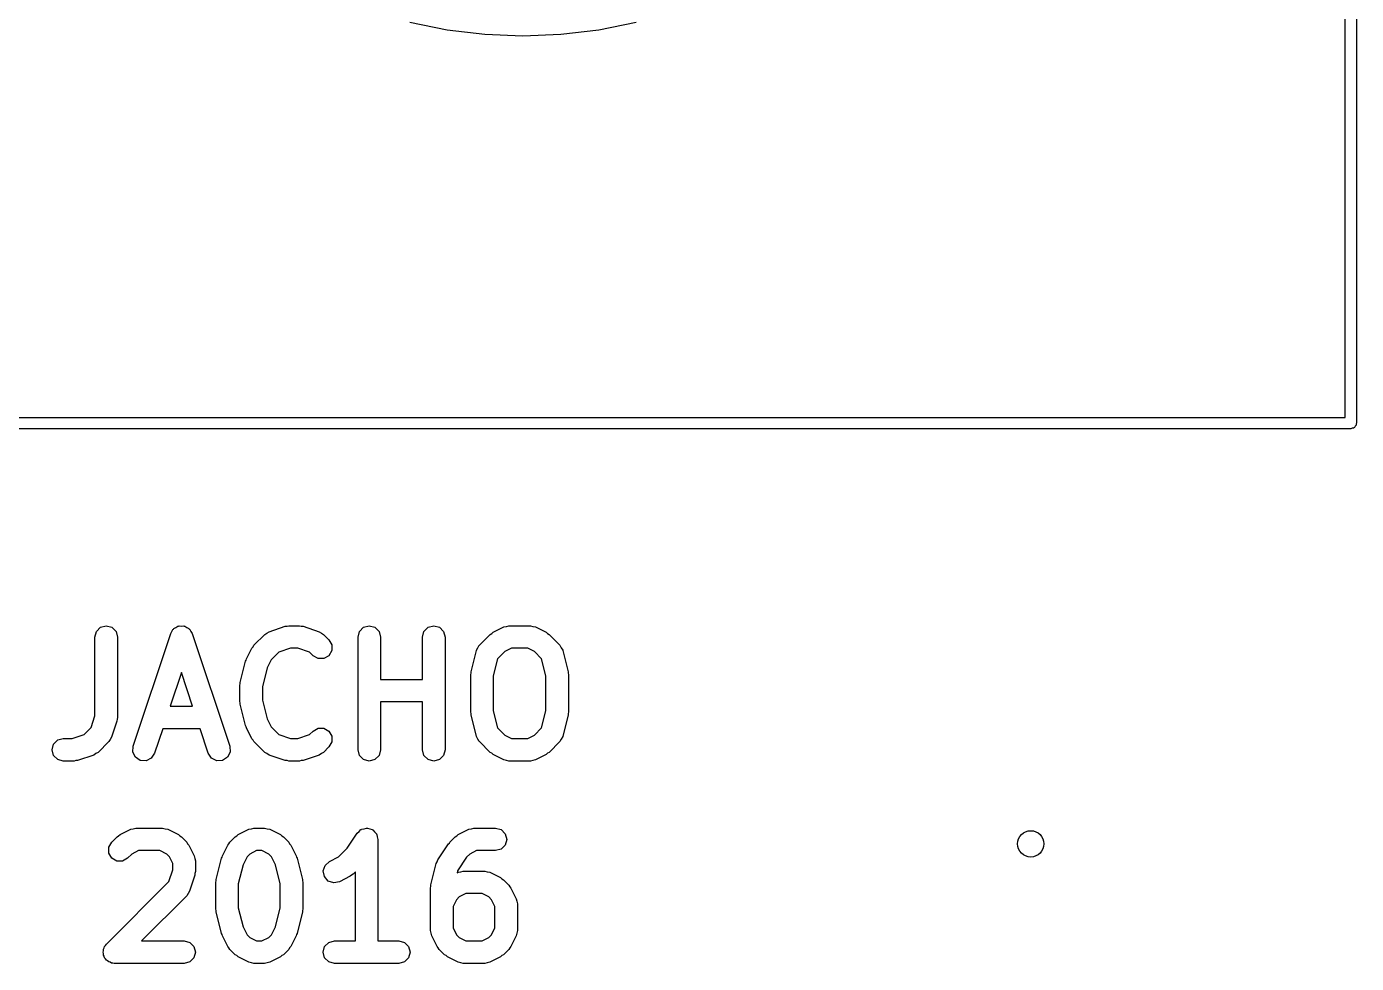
# Model space of a CAD drawing. Extents: x 0.02 to 3.57, y 0.02 to 5.41.
# Drawn here: x 2.874 to 3.571, y 0.137 to 0.628 of the extents above; entities that cross this region are included whole.
import ezdxf

# ---------------------------------------------------------------- set-up
doc = ezdxf.new("R2010")
doc.units = 0
doc.header["$MEASUREMENT"] = 0
doc.layers.add('BLACK', color=7, linetype='CONTINUOUS')

msp = doc.modelspace()

# ---------------------------------------------------------------- linework, layer by layer
at = {"layer": 'BLACK', "linetype": 'CONTINUOUS'}
for p, q in [((3.5647, 0.423299), (3.5647, 5.22054)), ((3.57061, 5.2235), (3.57061, 0.420346)), ((3.0943, 0.626253), (3.07475, 0.63014)), ((3.19325, 0.63014), (3.1737, 0.626253)), ((3.11409, 0.62391), (3.0943, 0.626253)), ((3.134, 0.623128), (3.11409, 0.62391)), ((3.15391, 0.62391), (3.134, 0.623128)), ((3.1737, 0.626253), (3.15391, 0.62391)), ((0.027299, 0.423299), (3.5647, 0.423299)), ((3.5693, 0.417993), (3.56913, 0.417789)), ((3.56955, 0.418085), (3.5693, 0.417993)), ((3.56994, 0.418749), (3.56955, 0.418085)), ((3.57043, 0.419337), (3.56994, 0.418749)), ((3.5705, 0.41972), (3.57043, 0.419337)), ((3.57056, 0.419834), (3.5705, 0.41972)), ((3.57061, 0.420346), (3.57054, 0.419963)), ((3.57054, 0.419963), (3.57056, 0.419834)), ((3.56765, 0.417394), (0.024347, 0.417394)), ((3.56837, 0.417656), (3.56765, 0.417394)), ((3.56913, 0.417789), (3.56837, 0.417656)), ((2.91278, 0.313464), (2.91573, 0.314255)), ((2.91573, 0.314255), (2.91869, 0.313464)), ((2.95225, 0.313298), (2.95323, 0.313952)), ((2.95323, 0.313952), (2.9536, 0.313973)), ((2.9536, 0.313973), (2.95392, 0.314135)), ((2.95392, 0.314135), (2.9551, 0.314064)), ((2.9551, 0.314064), (2.95629, 0.314135)), ((2.95629, 0.314135), (2.95661, 0.313973)), ((2.95661, 0.313973), (2.95697, 0.313952)), ((2.95697, 0.313952), (2.95796, 0.313298)), ((3.00104, 0.31114), (3.00948, 0.313952)), ((3.00948, 0.313952), (3.01043, 0.314009)), ((3.01043, 0.314009), (3.01135, 0.314255)), ((3.01135, 0.314255), (3.01697, 0.314255)), ((3.01697, 0.314255), (3.01789, 0.314009)), ((3.01789, 0.314009), (3.01884, 0.313952)), ((3.01884, 0.313952), (3.02727, 0.31114)), ((3.05057, 0.313464), (3.05353, 0.314255)), ((3.05353, 0.314255), (3.05648, 0.313464)), ((3.08432, 0.313464), (3.08727, 0.314255)), ((3.08727, 0.314255), (3.09023, 0.313464)), ((3.11838, 0.310819), (3.124, 0.313631)), ((3.124, 0.313631), (3.12533, 0.313903)), ((3.12533, 0.313903), (3.12664, 0.314255)), ((3.12664, 0.314255), (3.13789, 0.314255)), ((3.13789, 0.314255), (3.1392, 0.313903)), ((3.1392, 0.313903), (3.14053, 0.313631)), ((3.14053, 0.313631), (3.14616, 0.310819)), ((2.90983, 0.308349), (2.91062, 0.311302)), ((2.90983, 0.267125), (2.90983, 0.308349)), ((2.91062, 0.311302), (2.91278, 0.313464)), ((2.91869, 0.313464), (2.92085, 0.311302)), ((2.92085, 0.311302), (2.92164, 0.308349)), ((2.92164, 0.308349), (2.92164, 0.266167)), ((2.92981, 0.251162), (2.9495, 0.310217)), ((2.9495, 0.310217), (2.95015, 0.311206)), ((2.95015, 0.311206), (2.95068, 0.312267)), ((2.95068, 0.312267), (2.95099, 0.312466)), ((2.95099, 0.312466), (2.95118, 0.312768)), ((2.95118, 0.312768), (2.95225, 0.313298)), ((2.95796, 0.313298), (2.95902, 0.312768)), ((2.95902, 0.312768), (2.95922, 0.312466)), ((2.95922, 0.312466), (2.95952, 0.312267)), ((2.95952, 0.312267), (2.96005, 0.311206)), ((2.96005, 0.311206), (2.9607, 0.310217)), ((2.9607, 0.310217), (2.98039, 0.251162)), ((2.99311, 0.304089), (2.99873, 0.309713)), ((2.99873, 0.309713), (2.99991, 0.310392)), ((2.99991, 0.310392), (3.00104, 0.31114)), ((3.02727, 0.31114), (3.02841, 0.310392)), ((3.02841, 0.310392), (3.02958, 0.309713)), ((3.02958, 0.309713), (3.03239, 0.306901)), ((3.03239, 0.306901), (3.03392, 0.304253)), ((3.04762, 0.308349), (3.04841, 0.311302)), ((3.04762, 0.249294), (3.04762, 0.308349)), ((3.04841, 0.311302), (3.05057, 0.313464)), ((3.05648, 0.313464), (3.05864, 0.311302)), ((3.05864, 0.311302), (3.05943, 0.308349)), ((3.05943, 0.308349), (3.05943, 0.286133)), ((3.08137, 0.308349), (3.08216, 0.311302)), ((3.08137, 0.286133), (3.08137, 0.308349)), ((3.08216, 0.311302), (3.08432, 0.313464)), ((3.09023, 0.313464), (3.09239, 0.311302)), ((3.09239, 0.311302), (3.09318, 0.308349)), ((3.09318, 0.308349), (3.09318, 0.249294)), ((3.11122, 0.304089), (3.11684, 0.309713)), ((3.11684, 0.309713), (3.11767, 0.310188)), ((3.11767, 0.310188), (3.11838, 0.310819)), ((3.14616, 0.310819), (3.14687, 0.310188)), ((3.14687, 0.310188), (3.14769, 0.309713)), ((3.14769, 0.309713), (3.15332, 0.304089)), ((2.98919, 0.29693), (2.992, 0.302554)), ((2.992, 0.302554), (2.99263, 0.303265)), ((2.99263, 0.303265), (2.99311, 0.304089)), ((3.0061, 0.300375), (3.00214, 0.296415)), ((3.0123, 0.302444), (3.0061, 0.300375)), ((3.01601, 0.302444), (3.0123, 0.302444)), ((3.02222, 0.300375), (3.01601, 0.302444)), ((3.02404, 0.298549), (3.02222, 0.300375)), ((3.03392, 0.301196), (3.03239, 0.298549)), ((3.03392, 0.304253), (3.03392, 0.301196)), ((3.10685, 0.290096), (3.10967, 0.301345)), ((3.10967, 0.301345), (3.10969, 0.30139)), ((3.10969, 0.301441), (3.11043, 0.302724)), ((3.10969, 0.30139), (3.10969, 0.301441)), ((3.11043, 0.302724), (3.11115, 0.304018)), ((3.11115, 0.304018), (3.11119, 0.304044)), ((3.11119, 0.304044), (3.11122, 0.304089)), ((3.12452, 0.300684), (3.12073, 0.296894)), ((3.12804, 0.302444), (3.12452, 0.300684)), ((3.1365, 0.302444), (3.12804, 0.302444)), ((3.14002, 0.300684), (3.1365, 0.302444)), ((3.14381, 0.296894), (3.14002, 0.300684)), ((3.15332, 0.304089), (3.15334, 0.304044)), ((3.15334, 0.304044), (3.15339, 0.304018)), ((3.15339, 0.304018), (3.1541, 0.302724)), ((3.1541, 0.302724), (3.15484, 0.301441)), ((3.15484, 0.301441), (3.15484, 0.30139)), ((3.15484, 0.30139), (3.15487, 0.301345)), ((3.15487, 0.301345), (3.15768, 0.290097)), ((2.98593, 0.284472), (2.98874, 0.295721)), ((2.98874, 0.295721), (2.98906, 0.296291)), ((2.98906, 0.296291), (2.98919, 0.29693)), ((3.00214, 0.296415), (3.00004, 0.292227)), ((3.02669, 0.297021), (3.02404, 0.298549)), ((3.02975, 0.297021), (3.02669, 0.297021)), ((3.03239, 0.298549), (3.02975, 0.297021)), ((3.12073, 0.296894), (3.11849, 0.287937)), ((3.14605, 0.287937), (3.14381, 0.296894)), ((2.9551, 0.289674), (2.94924, 0.272073)), ((2.96097, 0.272073), (2.9551, 0.289674)), ((3.00004, 0.292227), (2.99757, 0.282313)), ((3.05943, 0.286133), (3.08137, 0.286133)), ((3.10668, 0.288664), (3.10687, 0.289368)), ((3.10668, 0.268979), (3.10668, 0.288664)), ((3.10687, 0.289368), (3.10685, 0.290096)), ((3.11849, 0.287937), (3.11849, 0.269706)), ((3.14605, 0.269706), (3.14605, 0.287937)), ((3.15768, 0.290097), (3.15767, 0.289368)), ((3.15767, 0.289368), (3.15786, 0.288664)), ((3.15786, 0.288664), (3.15786, 0.268979)), ((2.98575, 0.28304), (2.98594, 0.283744)), ((2.98575, 0.274603), (2.98575, 0.28304)), ((2.98594, 0.283744), (2.98593, 0.284472)), ((2.99757, 0.282313), (2.99757, 0.27533)), ((2.94924, 0.272073), (2.96097, 0.272073)), ((2.98594, 0.2739), (2.98575, 0.274603)), ((2.98593, 0.273171), (2.98594, 0.2739)), ((2.98874, 0.261923), (2.98593, 0.273171)), ((2.99757, 0.27533), (3.00004, 0.265416)), ((3.08137, 0.274322), (3.05943, 0.274322)), ((3.05943, 0.274322), (3.05943, 0.249294)), ((3.08137, 0.249294), (3.08137, 0.274322)), ((2.90776, 0.260921), (2.90983, 0.267125)), ((2.92139, 0.265249), (2.92133, 0.264299)), ((2.92164, 0.266167), (2.92139, 0.265249)), ((3.00004, 0.265416), (3.00214, 0.261229)), ((3.10687, 0.268275), (3.10668, 0.268979)), ((3.10685, 0.267547), (3.10687, 0.268275)), ((3.10967, 0.256298), (3.10685, 0.267547)), ((3.11849, 0.269706), (3.12073, 0.26075)), ((3.14381, 0.26075), (3.14605, 0.269706)), ((3.15768, 0.267547), (3.15487, 0.256298)), ((3.15786, 0.268979), (3.15767, 0.268275)), ((3.15767, 0.268275), (3.15768, 0.267547)), ((2.90411, 0.257268), (2.90776, 0.260921)), ((2.92133, 0.264299), (2.91852, 0.255863)), ((2.9453, 0.260261), (2.94102, 0.247427)), ((2.96491, 0.260261), (2.9453, 0.260261)), ((2.96918, 0.247427), (2.96491, 0.260261)), ((2.98906, 0.261353), (2.98874, 0.261923)), ((2.98919, 0.260714), (2.98906, 0.261353)), ((2.992, 0.25509), (2.98919, 0.260714)), ((3.00214, 0.261229), (3.0061, 0.257268)), ((3.02222, 0.257268), (3.02404, 0.259094)), ((3.02404, 0.259094), (3.02669, 0.260623)), ((3.02669, 0.260623), (3.02975, 0.260623)), ((3.02975, 0.260623), (3.03239, 0.259094)), ((3.03239, 0.259094), (3.03392, 0.256447)), ((3.12073, 0.26075), (3.12452, 0.25696)), ((3.14002, 0.25696), (3.14381, 0.26075)), ((2.88733, 0.249294), (2.88812, 0.252247)), ((2.88812, 0.252247), (2.89028, 0.254408)), ((2.89028, 0.254408), (2.89324, 0.2552)), ((2.89324, 0.2552), (2.8979, 0.2552)), ((2.8979, 0.2552), (2.90411, 0.257268)), ((2.9171, 0.253555), (2.91147, 0.24793)), ((2.91777, 0.25473), (2.9171, 0.253555)), ((2.91852, 0.255863), (2.91777, 0.25473)), ((2.92963, 0.24811), (2.92981, 0.251162)), ((2.98039, 0.251162), (2.98057, 0.24811)), ((2.99263, 0.254378), (2.992, 0.25509)), ((2.99311, 0.253555), (2.99263, 0.254378)), ((2.99873, 0.24793), (2.99311, 0.253555)), ((3.0061, 0.257268), (3.0123, 0.2552)), ((3.0123, 0.2552), (3.01601, 0.2552)), ((3.01601, 0.2552), (3.02222, 0.257268)), ((3.03392, 0.25339), (3.03239, 0.250743)), ((3.03392, 0.256447), (3.03392, 0.25339)), ((3.10969, 0.256253), (3.10967, 0.256298)), ((3.10969, 0.256202), (3.10969, 0.256253)), ((3.11043, 0.254919), (3.10969, 0.256202)), ((3.11115, 0.253626), (3.11043, 0.254919)), ((3.11119, 0.253599), (3.11115, 0.253626)), ((3.11122, 0.253555), (3.11119, 0.253599)), ((3.11684, 0.24793), (3.11122, 0.253555)), ((3.12452, 0.25696), (3.12804, 0.2552)), ((3.12804, 0.2552), (3.1365, 0.2552)), ((3.1365, 0.2552), (3.14002, 0.25696)), ((3.15332, 0.253555), (3.14769, 0.24793)), ((3.15334, 0.253599), (3.15332, 0.253555)), ((3.15339, 0.253626), (3.15334, 0.253599)), ((3.1541, 0.25492), (3.15339, 0.253626)), ((3.15484, 0.256202), (3.1541, 0.25492)), ((3.15487, 0.256298), (3.15484, 0.256253)), ((3.15484, 0.256253), (3.15484, 0.256202)), ((2.88812, 0.246341), (2.88733, 0.249294)), ((2.89028, 0.24418), (2.88812, 0.246341)), ((2.89324, 0.243389), (2.89028, 0.24418)), ((2.90916, 0.246504), (2.90073, 0.243692)), ((2.9103, 0.247252), (2.90916, 0.246504)), ((2.91147, 0.24793), (2.9103, 0.247252)), ((2.931, 0.245376), (2.92963, 0.24811)), ((2.93355, 0.243692), (2.931, 0.245376)), ((2.93934, 0.244876), (2.9366, 0.243509)), ((2.94102, 0.247427), (2.93934, 0.244876)), ((2.97087, 0.244876), (2.96918, 0.247427)), ((2.9736, 0.243509), (2.97087, 0.244876)), ((2.97921, 0.245376), (2.97665, 0.243692)), ((2.98057, 0.24811), (2.97921, 0.245376)), ((2.99991, 0.247252), (2.99873, 0.24793)), ((3.00104, 0.246504), (2.99991, 0.247252)), ((3.00948, 0.243692), (3.00104, 0.246504)), ((3.02727, 0.246504), (3.01884, 0.243692)), ((3.02841, 0.247252), (3.02727, 0.246504)), ((3.02958, 0.24793), (3.02841, 0.247252)), ((3.03239, 0.250743), (3.02958, 0.24793)), ((3.04841, 0.246341), (3.04762, 0.249294)), ((3.05057, 0.24418), (3.04841, 0.246341)), ((3.05353, 0.243389), (3.05057, 0.24418)), ((3.05648, 0.24418), (3.05353, 0.243389)), ((3.05864, 0.246341), (3.05648, 0.24418)), ((3.05943, 0.249294), (3.05864, 0.246341)), ((3.08216, 0.246341), (3.08137, 0.249294)), ((3.08432, 0.24418), (3.08216, 0.246341)), ((3.08727, 0.243389), (3.08432, 0.24418)), ((3.09023, 0.24418), (3.08727, 0.243389)), ((3.09239, 0.246341), (3.09023, 0.24418)), ((3.09318, 0.249294), (3.09239, 0.246341)), ((3.11767, 0.247455), (3.11684, 0.24793)), ((3.11838, 0.246824), (3.11767, 0.247455)), ((3.124, 0.244012), (3.11838, 0.246824)), ((3.12533, 0.24374), (3.124, 0.244012)), ((3.14053, 0.244012), (3.1392, 0.24374)), ((3.14616, 0.246824), (3.14053, 0.244012)), ((3.14687, 0.247455), (3.14616, 0.246824)), ((3.14769, 0.24793), (3.14687, 0.247455)), ((2.89886, 0.243389), (2.89324, 0.243389)), ((2.89978, 0.243635), (2.89886, 0.243389)), ((2.90073, 0.243692), (2.89978, 0.243635)), ((2.9366, 0.243509), (2.93355, 0.243692)), ((2.97665, 0.243692), (2.9736, 0.243509)), ((3.01043, 0.243635), (3.00948, 0.243692)), ((3.01135, 0.243389), (3.01043, 0.243635)), ((3.01697, 0.243389), (3.01135, 0.243389)), ((3.01789, 0.243635), (3.01697, 0.243389)), ((3.01884, 0.243692), (3.01789, 0.243635)), ((3.12664, 0.243389), (3.12533, 0.24374)), ((3.13789, 0.243389), (3.12664, 0.243389)), ((3.1392, 0.24374), (3.13789, 0.243389)), ((2.91859, 0.200901), (2.9214, 0.203713)), ((2.9214, 0.203713), (2.92222, 0.204188)), ((2.92222, 0.204188), (2.92293, 0.204819)), ((2.92293, 0.204819), (2.92856, 0.207631)), ((2.92856, 0.207631), (2.92989, 0.207903)), ((2.92989, 0.207903), (2.9312, 0.208255)), ((2.9312, 0.208255), (2.94526, 0.208255)), ((2.94526, 0.208255), (2.94657, 0.207903)), ((2.94657, 0.207903), (2.9479, 0.207631)), ((2.9479, 0.207631), (2.95353, 0.204819)), ((2.95353, 0.204819), (2.95424, 0.204188)), ((2.95424, 0.204188), (2.95506, 0.203713)), ((2.95506, 0.203713), (2.95787, 0.200901)), ((2.98045, 0.200901), (2.98327, 0.203713)), ((2.98327, 0.203713), (2.98409, 0.204188)), ((2.98409, 0.204188), (2.9848, 0.204819)), ((2.9848, 0.204819), (2.99043, 0.207631)), ((2.99043, 0.207631), (2.99176, 0.207903)), ((2.99176, 0.207903), (2.99307, 0.208255)), ((2.99307, 0.208255), (2.99869, 0.208255)), ((2.99869, 0.208255), (3, 0.207903)), ((3, 0.207903), (3.00133, 0.207631)), ((3.00133, 0.207631), (3.00696, 0.204819)), ((3.00696, 0.204819), (3.00767, 0.204188)), ((3.00767, 0.204188), (3.00849, 0.203713)), ((3.00849, 0.203713), (3.0113, 0.200901)), ((3.04191, 0.197675), (3.04721, 0.205625)), ((3.04721, 0.205625), (3.04822, 0.206513)), ((3.04822, 0.206513), (3.04917, 0.207464)), ((3.04917, 0.207464), (3.04936, 0.207514)), ((3.04936, 0.207514), (3.0495, 0.207643)), ((3.0495, 0.207643), (3.05082, 0.207907)), ((3.05082, 0.207907), (3.05212, 0.208255)), ((3.05212, 0.208255), (3.05231, 0.208204)), ((3.05231, 0.208204), (3.0525, 0.208243)), ((3.0525, 0.208243), (3.05378, 0.207811)), ((3.05378, 0.207811), (3.05507, 0.207464)), ((3.05507, 0.207464), (3.05521, 0.207326)), ((3.05521, 0.207326), (3.0554, 0.207263)), ((3.0554, 0.207263), (3.05629, 0.206253)), ((3.05629, 0.206253), (3.05724, 0.205302)), ((3.05724, 0.205302), (3.05729, 0.205113)), ((3.05729, 0.205113), (3.05742, 0.204967)), ((3.05742, 0.204967), (3.05768, 0.203648)), ((3.05768, 0.203648), (3.05803, 0.202349)), ((3.05803, 0.202349), (3.05803, 0.1492)), ((3.09575, 0.200901), (3.09856, 0.203713)), ((3.09856, 0.203713), (3.09939, 0.204188)), ((3.09939, 0.204188), (3.1001, 0.204819)), ((3.1001, 0.204819), (3.10572, 0.207631)), ((3.10572, 0.207631), (3.10705, 0.207903)), ((3.10705, 0.207903), (3.10836, 0.208255)), ((3.10836, 0.208255), (3.11961, 0.208255)), ((3.11961, 0.208255), (3.12257, 0.207464)), ((3.12257, 0.207464), (3.12473, 0.205302)), ((3.12473, 0.205302), (3.12552, 0.202349)), ((3.12552, 0.202349), (3.12473, 0.199396)), ((2.91706, 0.198253), (2.91859, 0.200901)), ((2.91706, 0.195196), (2.91706, 0.198253)), ((2.91859, 0.192549), (2.91706, 0.195196)), ((2.93259, 0.196444), (2.92907, 0.194684)), ((2.94387, 0.196444), (2.93259, 0.196444)), ((2.94739, 0.194684), (2.94387, 0.196444)), ((2.95787, 0.200901), (2.95835, 0.200077)), ((2.95835, 0.200077), (2.95898, 0.199366)), ((2.95898, 0.199366), (2.96179, 0.193742)), ((2.97654, 0.193742), (2.97935, 0.199366)), ((2.97935, 0.199366), (2.97998, 0.200077)), ((2.97998, 0.200077), (2.98045, 0.200901)), ((2.99446, 0.196444), (2.99094, 0.194684)), ((2.9973, 0.196444), (2.99446, 0.196444)), ((3.00082, 0.194684), (2.9973, 0.196444)), ((3.0113, 0.200901), (3.01178, 0.200077)), ((3.01178, 0.200077), (3.01241, 0.199366)), ((3.01241, 0.199366), (3.01522, 0.193742)), ((3.03737, 0.193142), (3.04191, 0.197675)), ((3.08939, 0.191564), (3.09501, 0.200001)), ((3.09501, 0.200001), (3.09546, 0.20039)), ((3.09546, 0.20039), (3.09575, 0.200901)), ((3.10976, 0.196444), (3.10624, 0.194684)), ((3.11961, 0.196444), (3.10976, 0.196444)), ((3.12257, 0.197235), (3.11961, 0.196444)), ((3.12473, 0.199396), (3.12257, 0.197235)), ((2.92123, 0.191021), (2.91859, 0.192549)), ((2.92429, 0.191021), (2.92123, 0.191021)), ((2.92694, 0.192549), (2.92429, 0.191021)), ((2.92907, 0.194684), (2.92694, 0.192549)), ((2.94884, 0.193227), (2.94739, 0.194684)), ((2.9506, 0.189707), (2.94884, 0.193227)), ((2.9506, 0.186435), (2.9506, 0.189707)), ((2.96179, 0.193742), (2.96206, 0.192412)), ((2.96206, 0.192412), (2.96241, 0.191101)), ((2.96241, 0.191101), (2.96241, 0.185476)), ((2.97328, 0.181284), (2.97609, 0.192533)), ((2.97609, 0.192533), (2.9764, 0.193103)), ((2.9764, 0.193103), (2.97654, 0.193742)), ((2.98739, 0.189039), (2.98491, 0.179125)), ((2.98948, 0.193227), (2.98739, 0.189039)), ((2.99094, 0.194684), (2.98948, 0.193227)), ((3.00227, 0.193227), (3.00082, 0.194684)), ((3.00437, 0.189039), (3.00227, 0.193227)), ((3.00685, 0.179125), (3.00437, 0.189039)), ((3.01522, 0.193742), (3.01535, 0.193103)), ((3.01535, 0.193103), (3.01567, 0.192533)), ((3.01567, 0.192533), (3.01848, 0.181284)), ((3.02935, 0.18583), (3.03032, 0.18873)), ((3.03032, 0.18873), (3.03261, 0.190758)), ((3.03261, 0.190758), (3.03737, 0.193142)), ((3.08576, 0.178472), (3.08857, 0.189721)), ((3.08857, 0.189721), (3.08907, 0.190606)), ((3.08907, 0.190606), (3.08939, 0.191564)), ((3.10452, 0.192963), (3.09978, 0.185864)), ((3.10624, 0.194684), (3.10452, 0.192963)), ((2.94853, 0.18023), (2.9506, 0.186435)), ((2.96211, 0.183609), (2.9593, 0.175172)), ((2.96217, 0.184558), (2.96211, 0.183609)), ((2.96241, 0.185476), (2.96217, 0.184558)), ((2.97329, 0.180556), (2.97328, 0.181284)), ((3.01848, 0.181284), (3.01847, 0.180556)), ((3.02997, 0.182835), (3.02935, 0.18583)), ((3.03199, 0.180548), (3.02997, 0.182835)), ((3.04351, 0.183006), (3.03789, 0.180194)), ((3.04423, 0.183637), (3.04351, 0.183006)), ((3.04505, 0.184113), (3.04423, 0.183637)), ((3.04622, 0.18528), (3.04505, 0.184113)), ((3.04622, 0.1492), (3.04622, 0.18528)), ((3.09978, 0.185864), (3.09953, 0.18485)), ((3.09953, 0.18485), (3.1001, 0.185134)), ((3.1001, 0.185134), (3.10143, 0.185406)), ((3.10143, 0.185406), (3.10274, 0.185758)), ((3.10274, 0.185758), (3.11399, 0.185758)), ((3.11399, 0.185758), (3.1153, 0.185406)), ((3.1153, 0.185406), (3.11663, 0.185134)), ((3.11663, 0.185134), (3.12225, 0.182322)), ((3.12225, 0.182322), (3.12297, 0.181691)), ((3.12297, 0.181691), (3.12379, 0.181216)), ((3.12379, 0.181216), (3.1266, 0.178404)), ((2.91577, 0.14747), (2.94853, 0.18023)), ((2.9593, 0.175172), (2.95855, 0.17404)), ((2.9731, 0.179852), (2.97329, 0.180556)), ((2.9731, 0.165791), (2.9731, 0.179852)), ((2.98491, 0.179125), (2.98491, 0.166518)), ((3.00685, 0.166518), (3.00685, 0.179125)), ((3.01847, 0.180556), (3.01866, 0.179852)), ((3.01866, 0.179852), (3.01866, 0.165791)), ((3.03489, 0.179581), (3.03199, 0.180548)), ((3.03789, 0.180194), (3.03489, 0.179581)), ((3.08559, 0.17704), (3.08577, 0.177744)), ((3.08559, 0.154543), (3.08559, 0.17704)), ((3.08577, 0.177744), (3.08576, 0.178472)), ((3.1266, 0.178404), (3.12708, 0.17758)), ((3.12708, 0.17758), (3.12771, 0.176869)), ((3.12771, 0.176869), (3.13052, 0.171245)), ((2.95787, 0.172864), (2.93421, 0.1492)), ((2.95855, 0.17404), (2.95787, 0.172864)), ((3.09916, 0.17073), (3.0974, 0.167209)), ((3.0974, 0.167209), (3.0974, 0.155937)), ((3.10061, 0.172186), (3.09916, 0.17073)), ((3.10413, 0.173947), (3.10061, 0.172186)), ((3.11259, 0.173947), (3.10413, 0.173947)), ((3.11611, 0.172186), (3.11259, 0.173947)), ((3.11757, 0.17073), (3.11611, 0.172186)), ((3.11933, 0.167209), (3.11757, 0.17073)), ((3.11933, 0.155937), (3.11933, 0.167209)), ((3.13052, 0.171245), (3.13079, 0.169914)), ((3.13079, 0.169914), (3.13114, 0.168603)), ((3.13114, 0.168603), (3.13114, 0.154543)), ((2.97329, 0.165087), (2.9731, 0.165791)), ((2.97328, 0.164359), (2.97329, 0.165087)), ((2.97609, 0.15311), (2.97328, 0.164359)), ((2.98491, 0.166518), (2.98739, 0.156604)), ((3.00437, 0.156604), (3.00685, 0.166518)), ((3.01848, 0.164359), (3.01567, 0.15311)), ((3.01866, 0.165791), (3.01847, 0.165088)), ((3.01847, 0.165088), (3.01848, 0.164359)), ((2.98739, 0.156604), (2.98948, 0.152417)), ((3.00227, 0.152417), (3.00437, 0.156604)), ((3.08594, 0.153232), (3.08559, 0.154543)), ((3.0974, 0.155937), (3.09916, 0.152417)), ((3.11757, 0.152417), (3.11933, 0.155937)), ((3.13114, 0.154543), (3.13079, 0.153232)), ((2.91484, 0.146247), (2.91539, 0.146797)), ((2.91539, 0.146797), (2.91577, 0.14747)), ((2.93421, 0.1492), (2.95651, 0.1492)), ((2.95651, 0.1492), (2.95946, 0.148408)), ((2.95946, 0.148408), (2.96162, 0.146247)), ((2.9764, 0.15254), (2.97609, 0.15311)), ((2.97654, 0.151902), (2.9764, 0.15254)), ((2.97935, 0.146277), (2.97654, 0.151902)), ((2.98948, 0.152417), (2.99094, 0.15096)), ((2.99094, 0.15096), (2.99446, 0.1492)), ((2.99446, 0.1492), (2.9973, 0.1492)), ((2.9973, 0.1492), (3.00082, 0.15096)), ((3.00082, 0.15096), (3.00227, 0.152417)), ((3.01522, 0.151902), (3.01241, 0.146277)), ((3.01535, 0.15254), (3.01522, 0.151902)), ((3.01567, 0.15311), (3.01535, 0.15254)), ((3.03013, 0.146247), (3.0323, 0.148408)), ((3.0323, 0.148408), (3.03525, 0.1492)), ((3.03525, 0.1492), (3.04622, 0.1492)), ((3.05803, 0.1492), (3.06899, 0.1492)), ((3.06899, 0.1492), (3.07195, 0.148408)), ((3.07195, 0.148408), (3.07411, 0.146247)), ((3.08621, 0.151902), (3.08594, 0.153232)), ((3.08902, 0.146277), (3.08621, 0.151902)), ((3.09916, 0.152417), (3.10061, 0.15096)), ((3.10061, 0.15096), (3.10413, 0.1492)), ((3.10413, 0.1492), (3.11259, 0.1492)), ((3.11259, 0.1492), (3.11611, 0.15096)), ((3.11611, 0.15096), (3.11757, 0.152417)), ((3.13052, 0.151902), (3.12771, 0.146277)), ((3.13079, 0.153232), (3.13052, 0.151902)), ((2.91404, 0.143294), (2.91425, 0.144045)), ((2.91425, 0.142543), (2.91404, 0.143294)), ((2.91425, 0.144823), (2.91463, 0.145496)), ((2.91425, 0.144045), (2.91425, 0.144823)), ((2.91425, 0.141766), (2.91425, 0.142543)), ((2.91463, 0.141092), (2.91425, 0.141766)), ((2.91463, 0.145496), (2.91484, 0.146247)), ((2.91484, 0.140341), (2.91463, 0.141092)), ((2.91539, 0.139792), (2.91484, 0.140341)), ((2.91577, 0.139118), (2.91539, 0.139792)), ((2.96162, 0.140341), (2.95946, 0.13818)), ((2.96162, 0.146247), (2.96241, 0.143294)), ((2.96241, 0.143294), (2.96162, 0.140341)), ((2.97998, 0.145566), (2.97935, 0.146277)), ((2.98045, 0.144743), (2.97998, 0.145566)), ((2.98327, 0.14193), (2.98045, 0.144743)), ((2.98409, 0.141455), (2.98327, 0.14193)), ((2.9848, 0.140824), (2.98409, 0.141455)), ((2.99043, 0.138012), (2.9848, 0.140824)), ((3.00696, 0.140824), (3.00133, 0.138012)), ((3.00767, 0.141455), (3.00696, 0.140824)), ((3.00849, 0.14193), (3.00767, 0.141455)), ((3.0113, 0.144743), (3.00849, 0.14193)), ((3.01178, 0.145566), (3.0113, 0.144743)), ((3.01241, 0.146277), (3.01178, 0.145566)), ((3.02934, 0.143294), (3.03013, 0.146247)), ((3.03013, 0.140341), (3.02934, 0.143294)), ((3.0323, 0.13818), (3.03013, 0.140341)), ((3.07411, 0.140341), (3.07195, 0.13818)), ((3.07411, 0.146247), (3.0749, 0.143294)), ((3.0749, 0.143294), (3.07411, 0.140341)), ((3.08965, 0.145566), (3.08902, 0.146277)), ((3.09013, 0.144743), (3.08965, 0.145566)), ((3.09294, 0.14193), (3.09013, 0.144743)), ((3.09376, 0.141455), (3.09294, 0.14193)), ((3.09447, 0.140824), (3.09376, 0.141455)), ((3.1001, 0.138012), (3.09447, 0.140824)), ((3.12225, 0.140824), (3.11663, 0.138012)), ((3.12297, 0.141455), (3.12225, 0.140824)), ((3.12379, 0.14193), (3.12297, 0.141455)), ((3.1266, 0.144743), (3.12379, 0.14193)), ((3.12708, 0.145566), (3.1266, 0.144743)), ((3.12771, 0.146277), (3.12708, 0.145566)), ((2.91645, 0.13873), (2.91577, 0.139118)), ((2.917, 0.13818), (2.91645, 0.13873)), ((2.91775, 0.137979), (2.917, 0.13818)), ((2.91842, 0.13759), (2.91775, 0.137979)), ((2.9192, 0.13759), (2.91842, 0.13759)), ((2.91995, 0.137389), (2.9192, 0.13759)), ((2.95651, 0.137389), (2.91995, 0.137389)), ((2.95946, 0.13818), (2.95651, 0.137389)), ((2.99176, 0.13774), (2.99043, 0.138012)), ((2.99307, 0.137389), (2.99176, 0.13774)), ((2.99869, 0.137389), (2.99307, 0.137389)), ((3, 0.13774), (2.99869, 0.137389)), ((3.00133, 0.138012), (3, 0.13774)), ((3.03525, 0.137389), (3.0323, 0.13818)), ((3.05212, 0.137389), (3.03525, 0.137389)), ((3.06899, 0.137389), (3.05212, 0.137389)), ((3.07195, 0.13818), (3.06899, 0.137389)), ((3.10143, 0.13774), (3.1001, 0.138012)), ((3.10274, 0.137389), (3.10143, 0.13774)), ((3.11399, 0.137389), (3.10274, 0.137389)), ((3.1153, 0.13774), (3.11399, 0.137389)), ((3.11663, 0.138012), (3.1153, 0.13774))]:
    msp.add_line(p, q, dxfattribs=at)
at = {"layer": 'BLACK'}
msp.add_circle((3.4, 0.2), 0.00689, dxfattribs=at)

doc.saveas('drawing.dxf')
